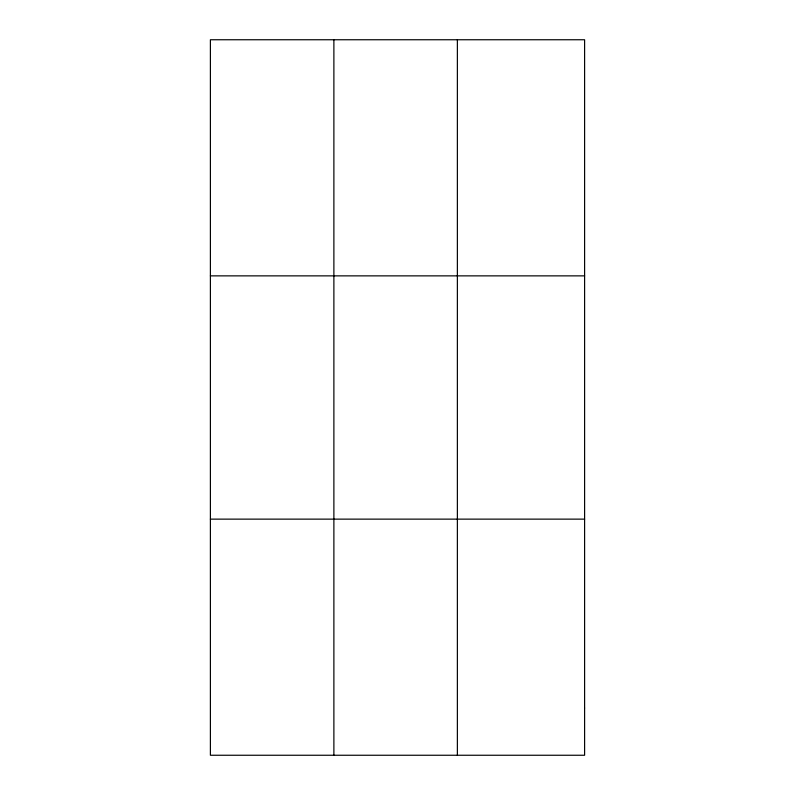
<?xml version="1.0" encoding="UTF-8"?>
<svg xmlns="http://www.w3.org/2000/svg" width="795" height="795" viewBox="0 0 795 795"><rect width="100%" height="100%" fill="white"/><g stroke="black" fill="none" stroke-linecap="round" stroke-linejoin="round"><path stroke-width="1.19" d="M333.88 39.75L333.88 755.25M457.373 39.75L457.373 755.25M210.397 275.865L584.603 275.865M210.397 519.135L584.603 519.135M584.603 708.027L584.603 755.25L210.397 755.25L210.397 39.75L584.603 39.75L584.603 708.027"/></g></svg>
